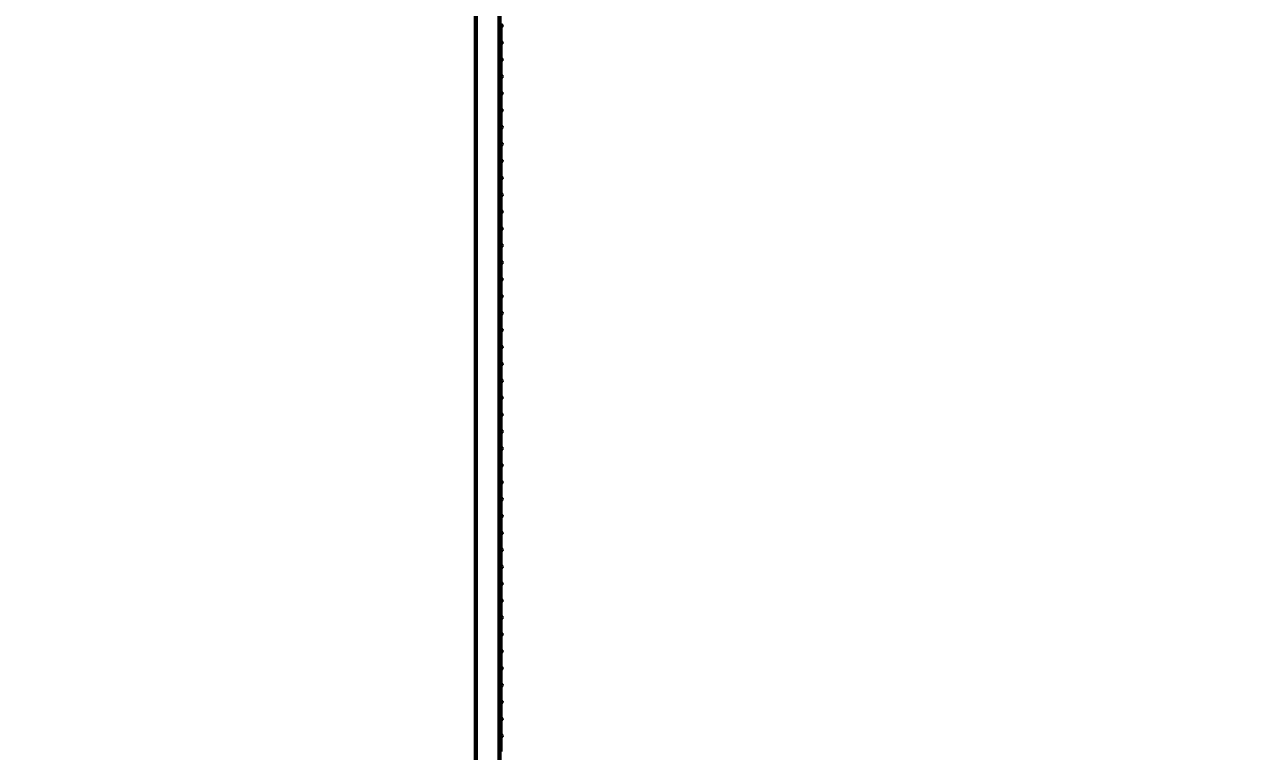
# Model space of a CAD drawing. Header units: millimetres. Extents: x 0 to 420, y 0 to 297.
# Drawn here: x 326.64 to 341.13, y 159.92 to 168.52 of the extents above; entities that cross this region are included whole.
import ezdxf

# ---------------------------------------------------------------- set-up
doc = ezdxf.new("R2010")
doc.units = ezdxf.units.MM
doc.layers.add('尺寸线层', color=150, linetype='Continuous')
doc.styles.add('SLDTEXTSTYLE2', font='TXT', dxfattribs={"width": 0.7})
doc.dimstyles.new('SLDDIMSTYLE0', dxfattribs={"dimtxt": 3.5, "dimasz": 3.302, "dimexe": 0, "dimexo": 0.0625, "dimgap": 0.875, "dimtad": 1, "dimdec": 1, "dimlfac": 100, "dimrnd": 1e-09, "dimzin": 12, "dimdsep": 46, "dimtxsty": 'SLDTEXTSTYLE2', "dimsah": 1, "dimcen": 0.09, "dimadec": 0, "dimazin": 3, "dimtfac": 1, "dimtdec": 3, "dimtofl": 0, "dimtmove": 0, "dimatfit": 3, "dimfxl": 0, "dimfrac": 2, "dimtolj": 1, "dimtzin": 12, "dimarcsym": 0})

# ---------------------------------------------------------------- blocks, each defined once
blk = doc.blocks.new('_D')
at = {"layer": '尺寸线层'}
for p, q in [((291.943, 202.641), (364.688, 202.641)), ((363.688, 202.641), (363.688, 128.58)), ((326.117, 128.58), (364.688, 128.58))]:
    blk.add_line(p, q, dxfattribs=at)
for points in [[(363.688, 202.641), (363.18, 199.339), (364.196, 199.339)], [(363.688, 128.58), (364.196, 131.882), (363.18, 131.882)]]:
    blk.add_solid(points, dxfattribs=at)
at = {"layer": '尺寸线层', "insert": (359.176, 158.538), "char_height": 3.5, "attachment_point": 1, "rotation": 90, "style": 'SLDTEXTSTYLE2'}
blk.add_mtext('7406.11', dxfattribs=at)
blk = doc.blocks.new('_D_1')
at = {"layer": '尺寸线层'}
for p, q in [((326.467, 174.192), (355.297, 174.192)), ((354.297, 174.192), (354.297, 152.192)), ((325.379, 152.192), (355.297, 152.192))]:
    blk.add_line(p, q, dxfattribs=at)
for points in [[(354.297, 174.192), (353.789, 170.89), (354.805, 170.89)], [(354.297, 152.192), (354.805, 155.494), (353.789, 155.494)]]:
    blk.add_solid(points, dxfattribs=at)
at = {"layer": '尺寸线层', "insert": (349.785, 160.835), "char_height": 3.5, "attachment_point": 1, "rotation": 90, "style": 'SLDTEXTSTYLE2'}
blk.add_mtext('2200', dxfattribs=at)
blk = doc.blocks.new('_D_7')
at = {"layer": '尺寸线层'}
for p, q in [((70.597, 160.402), (70.597, 246.192)), ((332.816, 175.117), (332.816, 246.192)), ((332.816, 245.192), (70.597, 245.192))]:
    blk.add_line(p, q, dxfattribs=at)
for points in [[(70.597, 245.192), (73.899, 244.684), (73.899, 245.7)], [(332.816, 245.192), (329.514, 245.7), (329.514, 244.684)]]:
    blk.add_solid(points, dxfattribs=at)
at = {"layer": '尺寸线层', "insert": (202.876, 249.704), "char_height": 3.5, "attachment_point": 1, "style": 'SLDTEXTSTYLE2'}
blk.add_mtext('26221.85', dxfattribs=at)

msp = doc.modelspace()

# ---------------------------------------------------------------- linework, layer by layer
at = {"color": 7, "linetype": 'Continuous', "lineweight": 35}
for p, q in [((331.9631, 174.1067), (331.9631, 159.5067)), ((331.9831, 174.1067), (331.9831, 159.5067)), ((332.2431, 174.1067), (332.2431, 159.5067)), ((332.2631, 174.1067), (332.2631, 159.5067)), ((332.2781, 168.3217), (332.2781, 168.4917)), ((332.2781, 168.1217), (332.2781, 168.2917)), ((332.2781, 167.9217), (332.2781, 168.0917)), ((332.2781, 167.7217), (332.2781, 167.8917)), ((332.2781, 167.5217), (332.2781, 167.6917)), ((332.2781, 167.3217), (332.2781, 167.4917)), ((332.2781, 167.1217), (332.2781, 167.2917)), ((332.2781, 166.9217), (332.2781, 167.0917)), ((332.2781, 166.7217), (332.2781, 166.8917)), ((332.2781, 166.5217), (332.2781, 166.6917)), ((332.2781, 166.3217), (332.2781, 166.4917)), ((332.2781, 166.1217), (332.2781, 166.2917)), ((332.2781, 165.9217), (332.2781, 166.0917)), ((332.2781, 165.7217), (332.2781, 165.8917)), ((332.2781, 165.5217), (332.2781, 165.6917)), ((332.2781, 165.3217), (332.2781, 165.4917)), ((332.2781, 165.1217), (332.2781, 165.2917)), ((332.2781, 164.9217), (332.2781, 165.0917)), ((332.2781, 164.7217), (332.2781, 164.8917)), ((332.2781, 164.5217), (332.2781, 164.6917)), ((332.2781, 164.3217), (332.2781, 164.4917)), ((332.2781, 164.1217), (332.2781, 164.2917)), ((332.2781, 163.9217), (332.2781, 164.0917)), ((332.2781, 163.7217), (332.2781, 163.8917)), ((332.2781, 163.5217), (332.2781, 163.6917)), ((332.2781, 163.3217), (332.2781, 163.4917)), ((332.2781, 163.1217), (332.2781, 163.2917)), ((332.2781, 162.9217), (332.2781, 163.0917)), ((332.2781, 162.7217), (332.2781, 162.8917)), ((332.2781, 162.5217), (332.2781, 162.6917)), ((332.2781, 162.3217), (332.2781, 162.4917)), ((332.2781, 162.1217), (332.2781, 162.2917)), ((332.2781, 161.9217), (332.2781, 162.0917)), ((332.2781, 161.7217), (332.2781, 161.8917)), ((332.2781, 161.5217), (332.2781, 161.6917)), ((332.2781, 161.3217), (332.2781, 161.4917)), ((332.2781, 161.1217), (332.2781, 161.2917)), ((332.2781, 160.9217), (332.2781, 161.0917)), ((332.2781, 160.7217), (332.2781, 160.8917)), ((332.2781, 160.5217), (332.2781, 160.6917)), ((332.2781, 160.3217), (332.2781, 160.4917)), ((332.2781, 160.1217), (332.2781, 160.2917)), ((332.2781, 159.9217), (332.2781, 160.0917))]:
    msp.add_line(p, q, dxfattribs=at)
for centre in [(332.2781, 168.5067), (332.2781, 168.3067), (332.2781, 168.1067), (332.2781, 167.9067), (332.2781, 167.7067), (332.2781, 167.5067), (332.2781, 167.3067), (332.2781, 167.1067), (332.2781, 166.9067), (332.2781, 166.7067), (332.2781, 166.5067), (332.2781, 166.3067), (332.2781, 166.1067), (332.2781, 165.9067), (332.2781, 165.7067), (332.2781, 165.5067), (332.2781, 165.3067), (332.2781, 165.1067), (332.2781, 164.9067), (332.2781, 164.7067), (332.2781, 164.5067), (332.2781, 164.3067), (332.2781, 164.1067), (332.2781, 163.9067), (332.2781, 163.7067), (332.2781, 163.5067), (332.2781, 163.3067), (332.2781, 163.1067), (332.2781, 162.9067), (332.2781, 162.7067), (332.2781, 162.5067), (332.2781, 162.3067), (332.2781, 162.1067), (332.2781, 161.9067), (332.2781, 161.7067), (332.2781, 161.5067), (332.2781, 161.3067), (332.2781, 161.1067), (332.2781, 160.9067), (332.2781, 160.7067), (332.2781, 160.5067), (332.2781, 160.3067), (332.2781, 160.1067)]:
    msp.add_circle(centre, 0.015, dxfattribs=at)

# ---------------------------------------------------------------- dimensions: what is measured, and where the dimension line sits
at = {"layer": '尺寸线层'}
for base, p1, p2, angle, picture, middle in [((70.597, 245.1922), (332.8156, 175.1167), (70.597, 160.4022), 0, '_D_7', (209.0129, 245.1922)), ((363.6876, 128.5802), (291.9431, 202.6412), (326.1167, 128.5802), 90, '_D', (363.6876, 163.9067)), ((354.2968, 152.1922), (326.467, 174.1922), (325.3789, 152.1922), 90, '_D_1', (354.2968, 163.9067))]:
    dim = msp.add_linear_dim(base=base, p1=p1, p2=p2, angle=angle, dimstyle='SLDDIMSTYLE0', dxfattribs=at)
    dim.commit()
    dim.dimension.update_dxf_attribs({"geometry": picture, "text_midpoint": middle, "dimtype": 160})

doc.saveas('drawing.dxf')
